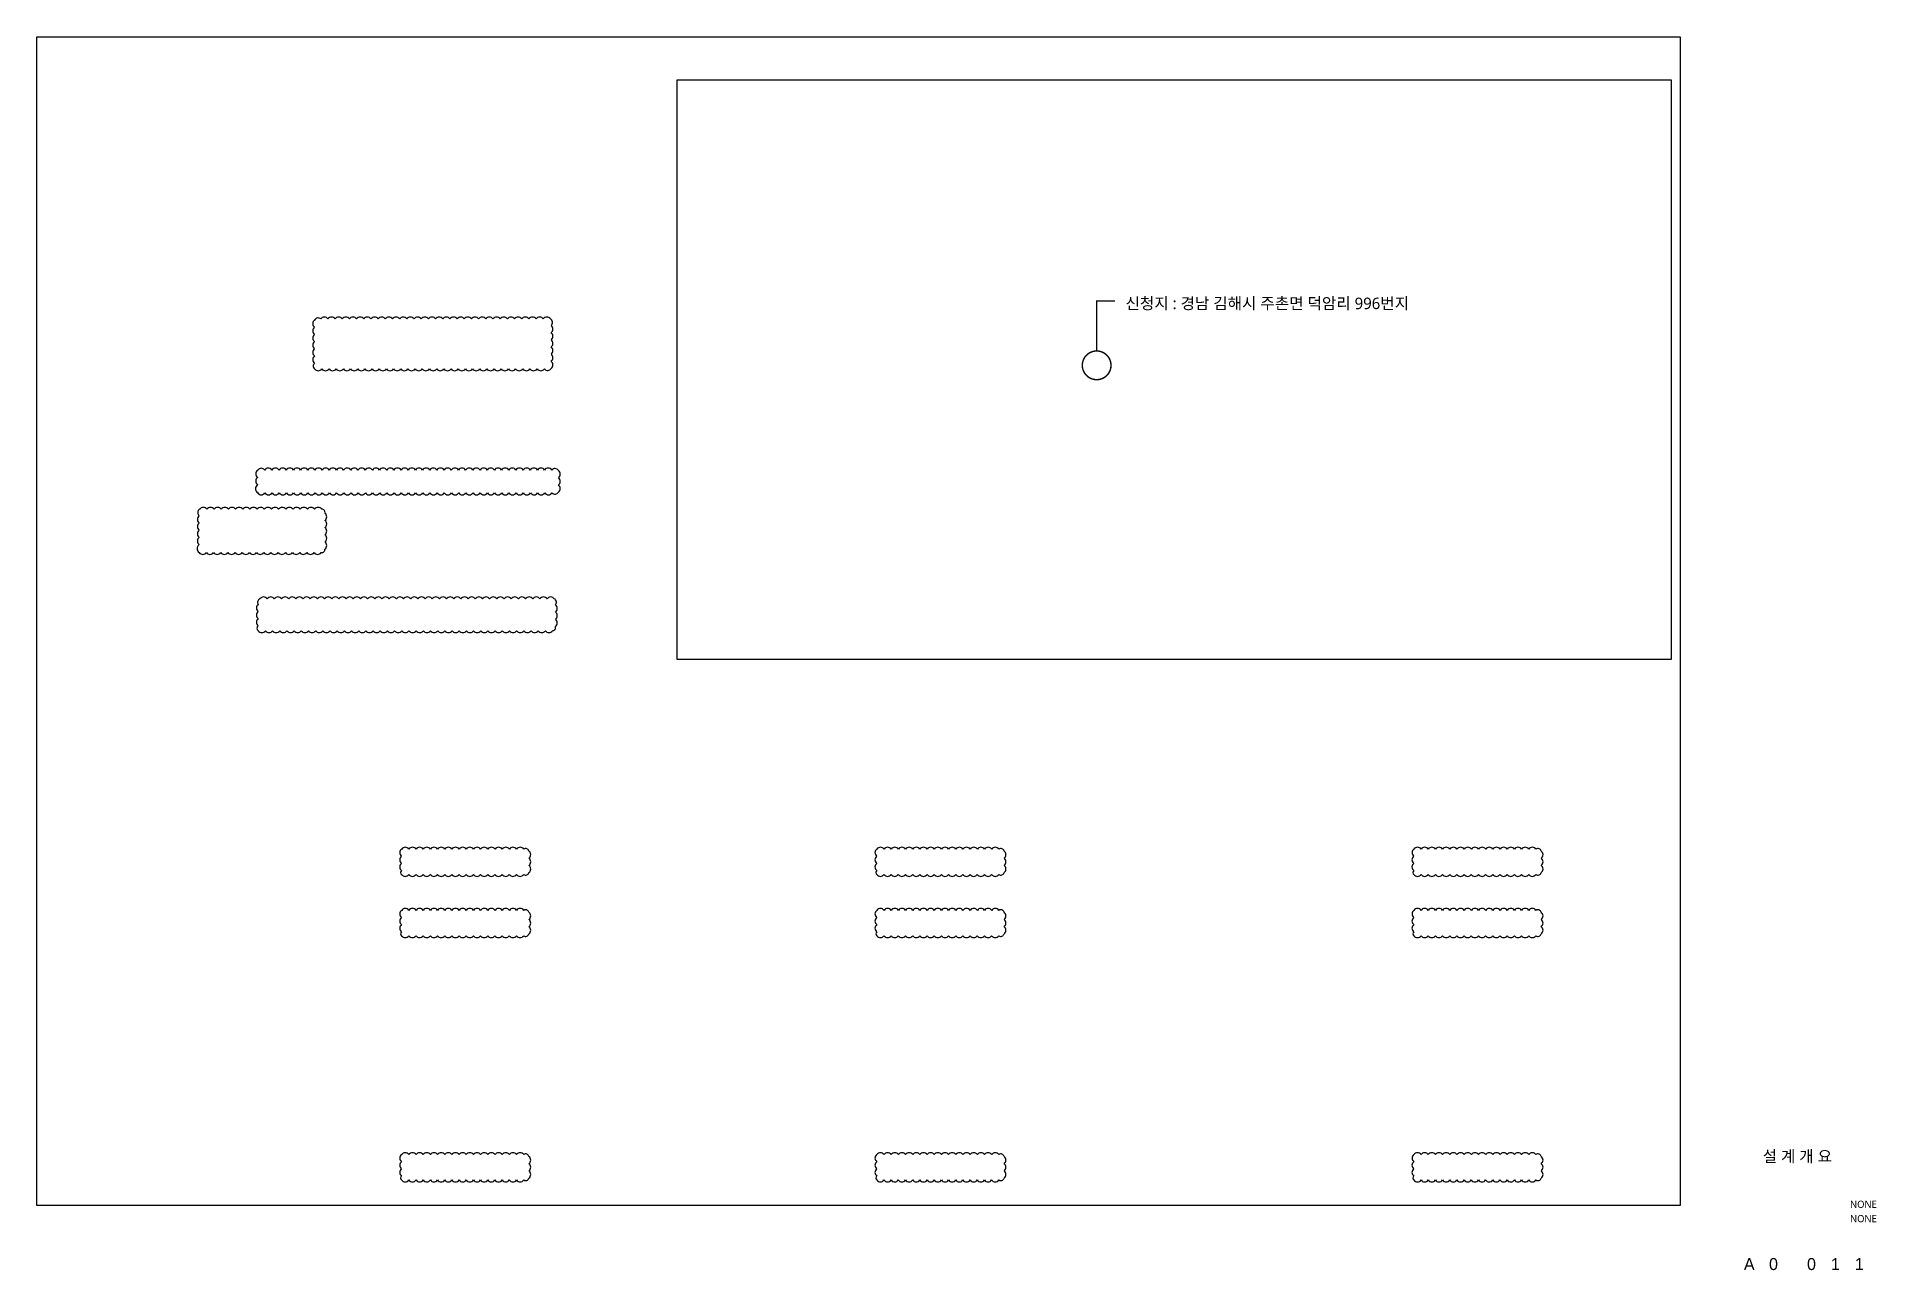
# Model space of a CAD drawing. Header units: millimetres. Extents: x 42800592 to 43184990, y 1349894 to 1607710.
import ezdxf
from ezdxf.enums import TextEntityAlignment as Align

# ---------------------------------------------------------------- set-up
doc = ezdxf.new("R2010")
doc.units = ezdxf.units.MM
doc.header["$LTSCALE"] = 1000
doc.header["$MEASUREMENT"] = 0
doc.linetypes.add('HIDDEN', pattern=[0.375, 0.25, -0.125])
doc.layers.get('Defpoints').update_dxf_attribs({"color": 171, "linetype": 'CONTINUOUS'})
doc.layers.add('REV', color=1, linetype='CONTINUOUS', true_color=0xff0000)
for name, color, linetype in [('TEXT', 3, 'CONTINUOUS'), ('TEXT-TITLE', 6, 'CONTINUOUS'), ('TEXT-기입', 6, 'CONTINUOUS')]:
    doc.layers.add(name, color=color, linetype=linetype)
doc.styles.add('CGS', font='cgse', dxfattribs={"bigfont": 'cgs'})
doc.styles.add('나눔바른고딕', font='NanumBarunGothic.ttf')

msp = doc.modelspace()

# ---------------------------------------------------------------- linework, layer by layer
at = {"layer": 'Defpoints', "ltscale": 10000}
for points in [[(43144016, 1363452), (42800592, 1363452), (42800592, 1607710), (43144016, 1607710)], [(42934411, 1598742), (43142165, 1598742), (43142165, 1477579), (42934411, 1477579)]]:
    msp.add_lwpolyline(points, close=True, dxfattribs=at)
at = {"layer": 'REV', "ltscale": 10000}
for points in [[(42858660, 1538286, 0.5205671), (42860160, 1538286, 0.5205671), (42861660, 1538286, 0.5205671), (42863160, 1538286, 0.5205671), (42864660, 1538286, 0.5205671), (42866160, 1538286, 0.5205671), (42867660, 1538286, 0.5205671), (42869160, 1538286, 0.5205671), (42870660, 1538286, 0.5205671), (42872160, 1538286, 0.5205671), (42873660, 1538286, 0.5205671), (42875160, 1538286, 0.5205671), (42876660, 1538286, 0.5205671), (42878160, 1538286, 0.5205671), (42879660, 1538286, 0.5205671), (42881160, 1538286, 0.5205671), (42882660, 1538286, 0.5205671), (42884160, 1538286, 0.5205671), (42885660, 1538286, 0.5205671), (42887160, 1538286, 0.5205671), (42888660, 1538286, 0.5205671), (42890160, 1538286, 0.5205671), (42891660, 1538286, 0.5205671), (42893160, 1538286, 0.5205671), (42894660, 1538286, 0.5205671), (42896160, 1538286, 0.5205671), (42897660, 1538286, 0.5205671), (42899160, 1538286, 0.5205671), (42900660, 1538286, 0.5205671), (42902160, 1538286, 0.5205671), (42903660, 1538286, 0.5205671), (42905160, 1538286, 0.5205671), (42906660, 1538286, 0.5205671), (42908075, 1538371, 0.5205671), (42908075, 1539871, 0.5205671), (42908075, 1541371, 0.5205671), (42908075, 1542871, 0.5205671), (42908075, 1544371, 0.5205671), (42908075, 1545871, 0.5205671), (42908075, 1547371, 0.5205671), (42907928, 1548724, 0.5205671), (42906428, 1548724, 0.5205671), (42904928, 1548724, 0.5205671), (42903428, 1548724, 0.5205671), (42901928, 1548724, 0.5205671), (42900428, 1548724, 0.5205671), (42898928, 1548724, 0.5205671), (42897428, 1548724, 0.5205671), (42895928, 1548724, 0.5205671), (42894428, 1548724, 0.5205671), (42892928, 1548724, 0.5205671), (42891428, 1548724, 0.5205671), (42889928, 1548724, 0.5205671), (42888428, 1548724, 0.5205671), (42886928, 1548724, 0.5205671), (42885428, 1548724, 0.5205671), (42883928, 1548724, 0.5205671), (42882428, 1548724, 0.5205671), (42880928, 1548724, 0.5205671), (42879428, 1548724, 0.5205671), (42877928, 1548724, 0.5205671), (42876428, 1548724, 0.5205671), (42874928, 1548724, 0.5205671), (42873428, 1548724, 0.5205671), (42871928, 1548724, 0.5205671), (42870428, 1548724, 0.5205671), (42868928, 1548724, 0.5205671), (42867428, 1548724, 0.5205671), (42865928, 1548724, 0.5205671), (42864428, 1548724, 0.5205671), (42862928, 1548724, 0.5205671), (42861428, 1548724, 0.5205671), (42859928, 1548724, 0.5205671), (42858660, 1548492, 0.5205671), (42858660, 1546992, 0.5205671), (42858660, 1545492, 0.5205671), (42858660, 1543992, 0.5205671), (42858660, 1542492, 0.5205671), (42858660, 1540992, 0.5205671), (42858660, 1539492, 0.5205671)], [(42846756, 1512365, 0.5205671), (42848256, 1512365, 0.5205671), (42849756, 1512365, 0.5205671), (42851256, 1512365, 0.5205671), (42852756, 1512365, 0.5205671), (42854256, 1512365, 0.5205671), (42855756, 1512365, 0.5205671), (42857256, 1512365, 0.5205671), (42858756, 1512365, 0.5205671), (42860256, 1512365, 0.5205671), (42861756, 1512365, 0.5205671), (42863256, 1512365, 0.5205671), (42864756, 1512365, 0.5205671), (42866256, 1512365, 0.5205671), (42867756, 1512365, 0.5205671), (42869256, 1512365, 0.5205671), (42870756, 1512365, 0.5205671), (42872256, 1512365, 0.5205671), (42873756, 1512365, 0.5205671), (42875256, 1512365, 0.5205671), (42876756, 1512365, 0.5205671), (42878256, 1512365, 0.5205671), (42879756, 1512365, 0.5205671), (42881256, 1512365, 0.5205671), (42882756, 1512365, 0.5205671), (42884256, 1512365, 0.5205671), (42885756, 1512365, 0.5205671), (42887256, 1512365, 0.5205671), (42888756, 1512365, 0.5205671), (42890256, 1512365, 0.5205671), (42891756, 1512365, 0.5205671), (42893256, 1512365, 0.5205671), (42894756, 1512365, 0.5205671), (42896256, 1512365, 0.5205671), (42897756, 1512365, 0.5205671), (42899256, 1512365, 0.5205671), (42900756, 1512365, 0.5205671), (42902256, 1512365, 0.5205671), (42903756, 1512365, 0.5205671), (42905256, 1512365, 0.5205671), (42906756, 1512365, 0.5205671), (42908256, 1512365, 0.5205671), (42909592, 1512529, 0.5205671), (42909592, 1514029, 0.5205671), (42909592, 1515529, 0.5205671), (42909592, 1517029, 0.5205671), (42908216, 1517152, 0.5205671), (42906716, 1517152, 0.5205671), (42905216, 1517152, 0.5205671), (42903716, 1517152, 0.5205671), (42902216, 1517152, 0.5205671), (42900716, 1517152, 0.5205671), (42899216, 1517152, 0.5205671), (42897716, 1517152, 0.5205671), (42896216, 1517152, 0.5205671), (42894716, 1517152, 0.5205671), (42893216, 1517152, 0.5205671), (42891716, 1517152, 0.5205671), (42890216, 1517152, 0.5205671), (42888716, 1517152, 0.5205671), (42887216, 1517152, 0.5205671), (42885716, 1517152, 0.5205671), (42884216, 1517152, 0.5205671), (42882716, 1517152, 0.5205671), (42881216, 1517152, 0.5205671), (42879716, 1517152, 0.5205671), (42878216, 1517152, 0.5205671), (42876716, 1517152, 0.5205671), (42875216, 1517152, 0.5205671), (42873716, 1517152, 0.5205671), (42872216, 1517152, 0.5205671), (42870716, 1517152, 0.5205671), (42869216, 1517152, 0.5205671), (42867716, 1517152, 0.5205671), (42866216, 1517152, 0.5205671), (42864716, 1517152, 0.5205671), (42863216, 1517152, 0.5205671), (42861716, 1517152, 0.5205671), (42860216, 1517152, 0.5205671), (42858716, 1517152, 0.5205671), (42857216, 1517152, 0.5205671), (42855716, 1517152, 0.5205671), (42854216, 1517152, 0.5205671), (42852716, 1517152, 0.5205671), (42851216, 1517152, 0.5205671), (42849716, 1517152, 0.5205671), (42848216, 1517152, 0.5205671), (42846756, 1517112, 0.5205671), (42846756, 1515612, 0.5205671), (42846756, 1514112, 0.5205671)], [(42834533, 1499895, 0.5205671), (42836033, 1499895, 0.5205671), (42837533, 1499895, 0.5205671), (42839033, 1499895, 0.5205671), (42840533, 1499895, 0.5205671), (42842033, 1499895, 0.5205671), (42843533, 1499895, 0.5205671), (42845033, 1499895, 0.5205671), (42846533, 1499895, 0.5205671), (42848033, 1499895, 0.5205671), (42849533, 1499895, 0.5205671), (42851033, 1499895, 0.5205671), (42852533, 1499895, 0.5205671), (42854033, 1499895, 0.5205671), (42855533, 1499895, 0.5205671), (42857033, 1499895, 0.5205671), (42858533, 1499895, 0.5205671), (42860033, 1499895, 0.5205671), (42860802, 1500625, 0.5205671), (42860802, 1502125, 0.5205671), (42860802, 1503625, 0.5205671), (42860802, 1505125, 0.5205671), (42860802, 1506625, 0.5205671), (42860802, 1508125, 0.5205671), (42860139, 1508962, 0.5205671), (42858639, 1508962, 0.5205671), (42857139, 1508962, 0.5205671), (42855639, 1508962, 0.5205671), (42854139, 1508962, 0.5205671), (42852639, 1508962, 0.5205671), (42851139, 1508962, 0.5205671), (42849639, 1508962, 0.5205671), (42848139, 1508962, 0.5205671), (42846639, 1508962, 0.5205671), (42845139, 1508962, 0.5205671), (42843639, 1508962, 0.5205671), (42842139, 1508962, 0.5205671), (42840639, 1508962, 0.5205671), (42839139, 1508962, 0.5205671), (42837639, 1508962, 0.5205671), (42836139, 1508962, 0.5205671), (42834639, 1508962, 0.5205671), (42834533, 1507569, 0.5205671), (42834533, 1506069, 0.5205671), (42834533, 1504569, 0.5205671), (42834533, 1503069, 0.5205671), (42834533, 1501569, 0.5205671)], [(42846874, 1483550, 0.5205671), (42848374, 1483550, 0.5205671), (42849874, 1483550, 0.5205671), (42851374, 1483550, 0.5205671), (42852874, 1483550, 0.5205671), (42854374, 1483550, 0.5205671), (42855874, 1483550, 0.5205671), (42857374, 1483550, 0.5205671), (42858874, 1483550, 0.5205671), (42860374, 1483550, 0.5205671), (42861874, 1483550, 0.5205671), (42863374, 1483550, 0.5205671), (42864874, 1483550, 0.5205671), (42866374, 1483550, 0.5205671), (42867874, 1483550, 0.5205671), (42869374, 1483550, 0.5205671), (42870874, 1483550, 0.5205671), (42872374, 1483550, 0.5205671), (42873874, 1483550, 0.5205671), (42875374, 1483550, 0.5205671), (42876874, 1483550, 0.5205671), (42878374, 1483550, 0.5205671), (42879874, 1483550, 0.5205671), (42881374, 1483550, 0.5205671), (42882874, 1483550, 0.5205671), (42884374, 1483550, 0.5205671), (42885874, 1483550, 0.5205671), (42887374, 1483550, 0.5205671), (42888874, 1483550, 0.5205671), (42890374, 1483550, 0.5205671), (42891874, 1483550, 0.5205671), (42893374, 1483550, 0.5205671), (42894874, 1483550, 0.5205671), (42896374, 1483550, 0.5205671), (42897874, 1483550, 0.5205671), (42899374, 1483550, 0.5205671), (42900874, 1483550, 0.5205671), (42902374, 1483550, 0.5205671), (42903874, 1483550, 0.5205671), (42905374, 1483550, 0.5205671), (42906874, 1483550, 0.5205671), (42908374, 1483550, 0.5205671), (42908963, 1484461, 0.5205671), (42908963, 1485961, 0.5205671), (42908963, 1487461, 0.5205671), (42908963, 1488961, 0.5205671), (42908732, 1490229, 0.5205671), (42907232, 1490229, 0.5205671), (42905732, 1490229, 0.5205671), (42904232, 1490229, 0.5205671), (42902732, 1490229, 0.5205671), (42901232, 1490229, 0.5205671), (42899732, 1490229, 0.5205671), (42898232, 1490229, 0.5205671), (42896732, 1490229, 0.5205671), (42895232, 1490229, 0.5205671), (42893732, 1490229, 0.5205671), (42892232, 1490229, 0.5205671), (42890732, 1490229, 0.5205671), (42889232, 1490229, 0.5205671), (42887732, 1490229, 0.5205671), (42886232, 1490229, 0.5205671), (42884732, 1490229, 0.5205671), (42883232, 1490229, 0.5205671), (42881732, 1490229, 0.5205671), (42880232, 1490229, 0.5205671), (42878732, 1490229, 0.5205671), (42877232, 1490229, 0.5205671), (42875732, 1490229, 0.5205671), (42874232, 1490229, 0.5205671), (42872732, 1490229, 0.5205671), (42871232, 1490229, 0.5205671), (42869732, 1490229, 0.5205671), (42868232, 1490229, 0.5205671), (42866732, 1490229, 0.5205671), (42865232, 1490229, 0.5205671), (42863732, 1490229, 0.5205671), (42862232, 1490229, 0.5205671), (42860732, 1490229, 0.5205671), (42859232, 1490229, 0.5205671), (42857732, 1490229, 0.5205671), (42856232, 1490229, 0.5205671), (42854732, 1490229, 0.5205671), (42853232, 1490229, 0.5205671), (42851732, 1490229, 0.5205671), (42850232, 1490229, 0.5205671), (42848732, 1490229, 0.5205671), (42847232, 1490229, 0.5205671), (42846874, 1489087, 0.5205671), (42846874, 1487587, 0.5205671), (42846874, 1486087, 0.5205671), (42846874, 1484587, 0.5205671)], [(42876839, 1432601, 0.5205671), (42878339, 1432601, 0.5205671), (42879839, 1432601, 0.5205671), (42881339, 1432601, 0.5205671), (42882839, 1432601, 0.5205671), (42884339, 1432601, 0.5205671), (42885839, 1432601, 0.5205671), (42887339, 1432601, 0.5205671), (42888839, 1432601, 0.5205671), (42890339, 1432601, 0.5205671), (42891839, 1432601, 0.5205671), (42893339, 1432601, 0.5205671), (42894839, 1432601, 0.5205671), (42896339, 1432601, 0.5205671), (42897839, 1432601, 0.5205671), (42899339, 1432601, 0.5205671), (42900839, 1432601, 0.5205671), (42902339, 1432601, 0.5205671), (42903435, 1433005, 0.5205671), (42903435, 1434505, 0.5205671), (42903435, 1436005, 0.5205671), (42903435, 1437505, 0.5205671), (42902349, 1437918, 0.5205671), (42900849, 1437918, 0.5205671), (42899349, 1437918, 0.5205671), (42897849, 1437918, 0.5205671), (42896349, 1437918, 0.5205671), (42894849, 1437918, 0.5205671), (42893349, 1437918, 0.5205671), (42891849, 1437918, 0.5205671), (42890349, 1437918, 0.5205671), (42888849, 1437918, 0.5205671), (42887349, 1437918, 0.5205671), (42885849, 1437918, 0.5205671), (42884349, 1437918, 0.5205671), (42882849, 1437918, 0.5205671), (42881349, 1437918, 0.5205671), (42879849, 1437918, 0.5205671), (42878349, 1437918, 0.5205671), (42876849, 1437918, 0.5205671), (42876839, 1436428, 0.5205671), (42876839, 1434928, 0.5205671), (42876839, 1433428, 0.5205671)], [(42976135, 1432601, 0.5205671), (42977635, 1432601, 0.5205671), (42979135, 1432601, 0.5205671), (42980635, 1432601, 0.5205671), (42982135, 1432601, 0.5205671), (42983635, 1432601, 0.5205671), (42985135, 1432601, 0.5205671), (42986635, 1432601, 0.5205671), (42988135, 1432601, 0.5205671), (42989635, 1432601, 0.5205671), (42991135, 1432601, 0.5205671), (42992635, 1432601, 0.5205671), (42994135, 1432601, 0.5205671), (42995635, 1432601, 0.5205671), (42997135, 1432601, 0.5205671), (42998635, 1432601, 0.5205671), (43000135, 1432601, 0.5205671), (43001635, 1432601, 0.5205671), (43002731, 1433005, 0.5205671), (43002731, 1434505, 0.5205671), (43002731, 1436005, 0.5205671), (43002731, 1437505, 0.5205671), (43001645, 1437918, 0.5205671), (43000145, 1437918, 0.5205671), (42998645, 1437918, 0.5205671), (42997145, 1437918, 0.5205671), (42995645, 1437918, 0.5205671), (42994145, 1437918, 0.5205671), (42992645, 1437918, 0.5205671), (42991145, 1437918, 0.5205671), (42989645, 1437918, 0.5205671), (42988145, 1437918, 0.5205671), (42986645, 1437918, 0.5205671), (42985145, 1437918, 0.5205671), (42983645, 1437918, 0.5205671), (42982145, 1437918, 0.5205671), (42980645, 1437918, 0.5205671), (42979145, 1437918, 0.5205671), (42977645, 1437918, 0.5205671), (42976145, 1437918, 0.5205671), (42976135, 1436428, 0.5205671), (42976135, 1434928, 0.5205671), (42976135, 1433428, 0.5205671)], [(43088370, 1432601, 0.5205671), (43089870, 1432601, 0.5205671), (43091370, 1432601, 0.5205671), (43092870, 1432601, 0.5205671), (43094370, 1432601, 0.5205671), (43095870, 1432601, 0.5205671), (43097370, 1432601, 0.5205671), (43098870, 1432601, 0.5205671), (43100370, 1432601, 0.5205671), (43101870, 1432601, 0.5205671), (43103370, 1432601, 0.5205671), (43104870, 1432601, 0.5205671), (43106370, 1432601, 0.5205671), (43107870, 1432601, 0.5205671), (43109370, 1432601, 0.5205671), (43110870, 1432601, 0.5205671), (43112370, 1432601, 0.5205671), (43113870, 1432601, 0.5205671), (43114966, 1433005, 0.5205671), (43114966, 1434505, 0.5205671), (43114966, 1436005, 0.5205671), (43114966, 1437505, 0.5205671), (43113880, 1437918, 0.5205671), (43112380, 1437918, 0.5205671), (43110880, 1437918, 0.5205671), (43109380, 1437918, 0.5205671), (43107880, 1437918, 0.5205671), (43106380, 1437918, 0.5205671), (43104880, 1437918, 0.5205671), (43103380, 1437918, 0.5205671), (43101880, 1437918, 0.5205671), (43100380, 1437918, 0.5205671), (43098880, 1437918, 0.5205671), (43097380, 1437918, 0.5205671), (43095880, 1437918, 0.5205671), (43094380, 1437918, 0.5205671), (43092880, 1437918, 0.5205671), (43091380, 1437918, 0.5205671), (43089880, 1437918, 0.5205671), (43088380, 1437918, 0.5205671), (43088370, 1436428, 0.5205671), (43088370, 1434928, 0.5205671), (43088370, 1433428, 0.5205671)], [(42876839, 1419797, 0.5205671), (42878339, 1419797, 0.5205671), (42879839, 1419797, 0.5205671), (42881339, 1419797, 0.5205671), (42882839, 1419797, 0.5205671), (42884339, 1419797, 0.5205671), (42885839, 1419797, 0.5205671), (42887339, 1419797, 0.5205671), (42888839, 1419797, 0.5205671), (42890339, 1419797, 0.5205671), (42891839, 1419797, 0.5205671), (42893339, 1419797, 0.5205671), (42894839, 1419797, 0.5205671), (42896339, 1419797, 0.5205671), (42897839, 1419797, 0.5205671), (42899339, 1419797, 0.5205671), (42900839, 1419797, 0.5205671), (42902339, 1419797, 0.5205671), (42903435, 1420201, 0.5205671), (42903435, 1421701, 0.5205671), (42903435, 1423201, 0.5205671), (42903435, 1424701, 0.5205671), (42902349, 1425114, 0.5205671), (42900849, 1425114, 0.5205671), (42899349, 1425114, 0.5205671), (42897849, 1425114, 0.5205671), (42896349, 1425114, 0.5205671), (42894849, 1425114, 0.5205671), (42893349, 1425114, 0.5205671), (42891849, 1425114, 0.5205671), (42890349, 1425114, 0.5205671), (42888849, 1425114, 0.5205671), (42887349, 1425114, 0.5205671), (42885849, 1425114, 0.5205671), (42884349, 1425114, 0.5205671), (42882849, 1425114, 0.5205671), (42881349, 1425114, 0.5205671), (42879849, 1425114, 0.5205671), (42878349, 1425114, 0.5205671), (42876849, 1425114, 0.5205671), (42876839, 1423624, 0.5205671), (42876839, 1422124, 0.5205671), (42876839, 1420624, 0.5205671)], [(42976135, 1419797, 0.5205671), (42977635, 1419797, 0.5205671), (42979135, 1419797, 0.5205671), (42980635, 1419797, 0.5205671), (42982135, 1419797, 0.5205671), (42983635, 1419797, 0.5205671), (42985135, 1419797, 0.5205671), (42986635, 1419797, 0.5205671), (42988135, 1419797, 0.5205671), (42989635, 1419797, 0.5205671), (42991135, 1419797, 0.5205671), (42992635, 1419797, 0.5205671), (42994135, 1419797, 0.5205671), (42995635, 1419797, 0.5205671), (42997135, 1419797, 0.5205671), (42998635, 1419797, 0.5205671), (43000135, 1419797, 0.5205671), (43001635, 1419797, 0.5205671), (43002731, 1420201, 0.5205671), (43002731, 1421701, 0.5205671), (43002731, 1423201, 0.5205671), (43002731, 1424701, 0.5205671), (43001645, 1425114, 0.5205671), (43000145, 1425114, 0.5205671), (42998645, 1425114, 0.5205671), (42997145, 1425114, 0.5205671), (42995645, 1425114, 0.5205671), (42994145, 1425114, 0.5205671), (42992645, 1425114, 0.5205671), (42991145, 1425114, 0.5205671), (42989645, 1425114, 0.5205671), (42988145, 1425114, 0.5205671), (42986645, 1425114, 0.5205671), (42985145, 1425114, 0.5205671), (42983645, 1425114, 0.5205671), (42982145, 1425114, 0.5205671), (42980645, 1425114, 0.5205671), (42979145, 1425114, 0.5205671), (42977645, 1425114, 0.5205671), (42976145, 1425114, 0.5205671), (42976135, 1423624, 0.5205671), (42976135, 1422124, 0.5205671), (42976135, 1420624, 0.5205671)], [(43088370, 1419797, 0.5205671), (43089870, 1419797, 0.5205671), (43091370, 1419797, 0.5205671), (43092870, 1419797, 0.5205671), (43094370, 1419797, 0.5205671), (43095870, 1419797, 0.5205671), (43097370, 1419797, 0.5205671), (43098870, 1419797, 0.5205671), (43100370, 1419797, 0.5205671), (43101870, 1419797, 0.5205671), (43103370, 1419797, 0.5205671), (43104870, 1419797, 0.5205671), (43106370, 1419797, 0.5205671), (43107870, 1419797, 0.5205671), (43109370, 1419797, 0.5205671), (43110870, 1419797, 0.5205671), (43112370, 1419797, 0.5205671), (43113870, 1419797, 0.5205671), (43114966, 1420201, 0.5205671), (43114966, 1421701, 0.5205671), (43114966, 1423201, 0.5205671), (43114966, 1424701, 0.5205671), (43113880, 1425114, 0.5205671), (43112380, 1425114, 0.5205671), (43110880, 1425114, 0.5205671), (43109380, 1425114, 0.5205671), (43107880, 1425114, 0.5205671), (43106380, 1425114, 0.5205671), (43104880, 1425114, 0.5205671), (43103380, 1425114, 0.5205671), (43101880, 1425114, 0.5205671), (43100380, 1425114, 0.5205671), (43098880, 1425114, 0.5205671), (43097380, 1425114, 0.5205671), (43095880, 1425114, 0.5205671), (43094380, 1425114, 0.5205671), (43092880, 1425114, 0.5205671), (43091380, 1425114, 0.5205671), (43089880, 1425114, 0.5205671), (43088380, 1425114, 0.5205671), (43088370, 1423624, 0.5205671), (43088370, 1422124, 0.5205671), (43088370, 1420624, 0.5205671)], [(42876839, 1368756, 0.5205671), (42878339, 1368756, 0.5205671), (42879839, 1368756, 0.5205671), (42881339, 1368756, 0.5205671), (42882839, 1368756, 0.5205671), (42884339, 1368756, 0.5205671), (42885839, 1368756, 0.5205671), (42887339, 1368756, 0.5205671), (42888839, 1368756, 0.5205671), (42890339, 1368756, 0.5205671), (42891839, 1368756, 0.5205671), (42893339, 1368756, 0.5205671), (42894839, 1368756, 0.5205671), (42896339, 1368756, 0.5205671), (42897839, 1368756, 0.5205671), (42899339, 1368756, 0.5205671), (42900839, 1368756, 0.5205671), (42902339, 1368756, 0.5205671), (42903435, 1369160, 0.5205671), (42903435, 1370660, 0.5205671), (42903435, 1372160, 0.5205671), (42903435, 1373660, 0.5205671), (42902349, 1374073, 0.5205671), (42900849, 1374073, 0.5205671), (42899349, 1374073, 0.5205671), (42897849, 1374073, 0.5205671), (42896349, 1374073, 0.5205671), (42894849, 1374073, 0.5205671), (42893349, 1374073, 0.5205671), (42891849, 1374073, 0.5205671), (42890349, 1374073, 0.5205671), (42888849, 1374073, 0.5205671), (42887349, 1374073, 0.5205671), (42885849, 1374073, 0.5205671), (42884349, 1374073, 0.5205671), (42882849, 1374073, 0.5205671), (42881349, 1374073, 0.5205671), (42879849, 1374073, 0.5205671), (42878349, 1374073, 0.5205671), (42876849, 1374073, 0.5205671), (42876839, 1372583, 0.5205671), (42876839, 1371083, 0.5205671), (42876839, 1369583, 0.5205671)], [(42976135, 1368756, 0.5205671), (42977635, 1368756, 0.5205671), (42979135, 1368756, 0.5205671), (42980635, 1368756, 0.5205671), (42982135, 1368756, 0.5205671), (42983635, 1368756, 0.5205671), (42985135, 1368756, 0.5205671), (42986635, 1368756, 0.5205671), (42988135, 1368756, 0.5205671), (42989635, 1368756, 0.5205671), (42991135, 1368756, 0.5205671), (42992635, 1368756, 0.5205671), (42994135, 1368756, 0.5205671), (42995635, 1368756, 0.5205671), (42997135, 1368756, 0.5205671), (42998635, 1368756, 0.5205671), (43000135, 1368756, 0.5205671), (43001635, 1368756, 0.5205671), (43002731, 1369160, 0.5205671), (43002731, 1370660, 0.5205671), (43002731, 1372160, 0.5205671), (43002731, 1373660, 0.5205671), (43001645, 1374073, 0.5205671), (43000145, 1374073, 0.5205671), (42998645, 1374073, 0.5205671), (42997145, 1374073, 0.5205671), (42995645, 1374073, 0.5205671), (42994145, 1374073, 0.5205671), (42992645, 1374073, 0.5205671), (42991145, 1374073, 0.5205671), (42989645, 1374073, 0.5205671), (42988145, 1374073, 0.5205671), (42986645, 1374073, 0.5205671), (42985145, 1374073, 0.5205671), (42983645, 1374073, 0.5205671), (42982145, 1374073, 0.5205671), (42980645, 1374073, 0.5205671), (42979145, 1374073, 0.5205671), (42977645, 1374073, 0.5205671), (42976145, 1374073, 0.5205671), (42976135, 1372583, 0.5205671), (42976135, 1371083, 0.5205671), (42976135, 1369583, 0.5205671)], [(43088370, 1368756, 0.5205671), (43089870, 1368756, 0.5205671), (43091370, 1368756, 0.5205671), (43092870, 1368756, 0.5205671), (43094370, 1368756, 0.5205671), (43095870, 1368756, 0.5205671), (43097370, 1368756, 0.5205671), (43098870, 1368756, 0.5205671), (43100370, 1368756, 0.5205671), (43101870, 1368756, 0.5205671), (43103370, 1368756, 0.5205671), (43104870, 1368756, 0.5205671), (43106370, 1368756, 0.5205671), (43107870, 1368756, 0.5205671), (43109370, 1368756, 0.5205671), (43110870, 1368756, 0.5205671), (43112370, 1368756, 0.5205671), (43113870, 1368756, 0.5205671), (43114966, 1369160, 0.5205671), (43114966, 1370660, 0.5205671), (43114966, 1372160, 0.5205671), (43114966, 1373660, 0.5205671), (43113880, 1374073, 0.5205671), (43112380, 1374073, 0.5205671), (43110880, 1374073, 0.5205671), (43109380, 1374073, 0.5205671), (43107880, 1374073, 0.5205671), (43106380, 1374073, 0.5205671), (43104880, 1374073, 0.5205671), (43103380, 1374073, 0.5205671), (43101880, 1374073, 0.5205671), (43100380, 1374073, 0.5205671), (43098880, 1374073, 0.5205671), (43097380, 1374073, 0.5205671), (43095880, 1374073, 0.5205671), (43094380, 1374073, 0.5205671), (43092880, 1374073, 0.5205671), (43091380, 1374073, 0.5205671), (43089880, 1374073, 0.5205671), (43088380, 1374073, 0.5205671), (43088370, 1372583, 0.5205671), (43088370, 1371083, 0.5205671), (43088370, 1369583, 0.5205671)]]:
    msp.add_lwpolyline(points, format="xyb", close=True, dxfattribs=at)
at = {"layer": 'TEXT-기입', "color": 255, "ltscale": 10000, "const_width": 300}
msp.add_lwpolyline([(43022080, 1542037), (43022080, 1552477), (43025923, 1552477)], dxfattribs=at)
at = {"layer": 'TEXT-기입', "color": 255, "linetype": 'HIDDEN', "ltscale": 3, "const_width": 300}
for points in [[(43022080, 1542037, 1), (43022080, 1536037)], [(43022080, 1542037, -1), (43022080, 1536037)]]:
    msp.add_lwpolyline(points, format="xyb", dxfattribs=at)

# ---------------------------------------------------------------- texts
at = {"layer": 'TEXT', "color": 255, "style": '나눔바른고딕'}
msp.add_text('신청지 : 경남 김해시 주촌면 덕암리 996번지', height=2400, dxfattribs=at).set_placement((43028108, 1550786))
at = {"layer": 'TEXT-TITLE', "style": '나눔바른고딕'}
msp.add_text('설 계 개 요', height=2400, dxfattribs=at).set_placement((43168507, 1372506), align=Align.CENTER)
at = {"layer": 'TEXT-기입', "style": '나눔바른고딕'}
for p in [(43179525, 1362480), (43179525, 1359480)]:
    msp.add_text('NONE', height=1500, dxfattribs=at).set_placement(p, align=Align.BOTTOM_LEFT)
at = {"layer": 'TEXT-기입', "style": 'CGS'}
for s, p in [('A', (43158462, 1351180)), ('0', (43163525, 1351180)), ('0', (43171462, 1351180)), ('1', (43176462, 1351180)), ('1', (43181462, 1351180))]:
    msp.add_text(s, height=2500, dxfattribs=at).set_placement(p, align=Align.MIDDLE_CENTER)

doc.saveas('drawing.dxf')
